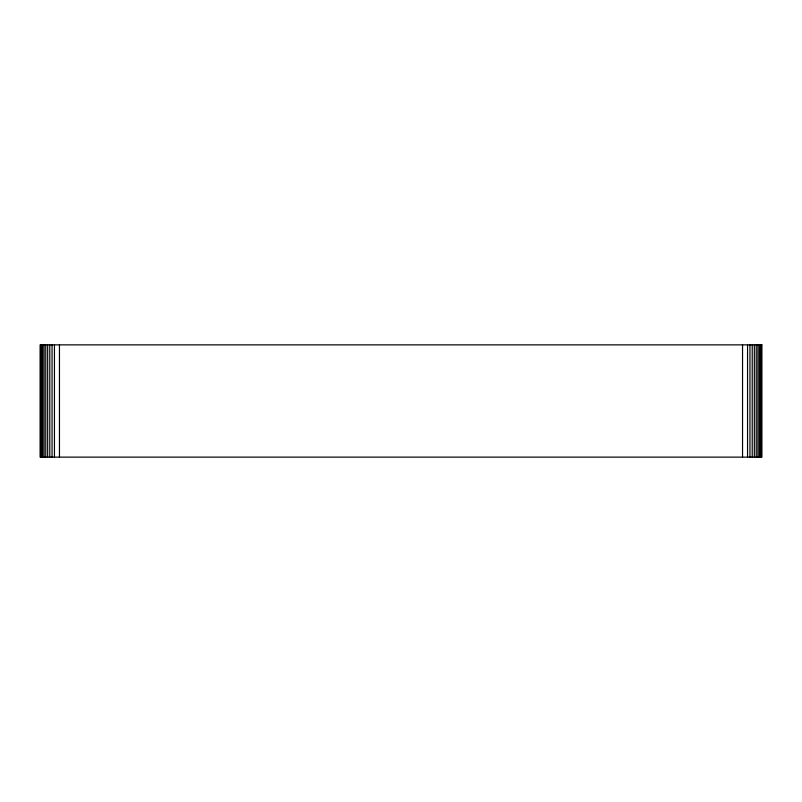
<?xml version="1.0" encoding="UTF-8"?>
<svg xmlns="http://www.w3.org/2000/svg" width="802" height="802" viewBox="0 0 802 802"><rect width="100%" height="100%" fill="white"/><g stroke="black" fill="none" stroke-linecap="round" stroke-linejoin="round"><path stroke-width="1.2" d="M761.238 344.87L761.238 457.13M760.426 344.87L760.426 457.13M759.304 344.87L759.304 457.13M757.9 344.87L757.9 457.13M756.226 344.87L756.226 457.13M754.331 344.87L754.331 457.13M752.226 344.87L752.226 457.13M749.95 344.87L749.95 457.13M747.554 344.87L747.554 457.13M742.542 344.87L742.542 457.13M59.458 344.87L59.458 457.13M54.446 344.87L54.446 457.13M52.05 344.87L52.05 457.13M49.774 344.87L49.774 457.13M47.669 344.87L47.669 457.13M45.774 344.87L45.774 457.13M44.1 344.87L44.1 457.13M42.696 344.87L42.696 457.13M41.574 344.87L41.574 457.13M40.762 344.87L40.762 457.13M761.9 344.87L40.1 344.87L40.1 457.13L761.9 457.13L761.9 344.87"/></g></svg>
